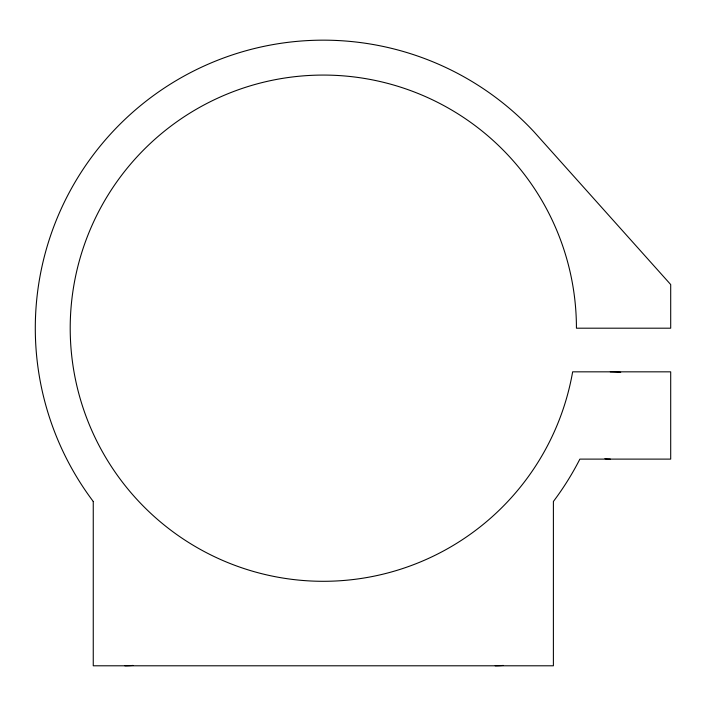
<?xml version="1.0" encoding="UTF-8"?>
<svg xmlns="http://www.w3.org/2000/svg" width="706" height="706" viewBox="0 0 706 706"><rect width="100%" height="100%" fill="white"/><g stroke="black" fill="none" stroke-linecap="round" stroke-linejoin="round"><path stroke-width="1.06" d="M503.281 665.44A18.991 1.942 -5.9 0 1 495.188 665.784M132.984 665.44A18.991 1.942 -5.9 0 1 124.891 665.784M610.284 371.833A18.983 1.924 5.9 0 1 620.689 372.353M610.284 459.103A18.983 1.924 -5.9 0 1 604.963 458.582M93.254 501.472L93.254 665.793L553.389 665.793L553.398 501.472A288.022 288.022 0 0 0 579.873 459.112L670.7 459.112L670.7 371.833L572.645 371.833A253.11 253.11 0 0 1 173.376 532.103A253.11 253.11 0 0 1 207.343 103.208A253.11 253.11 0 0 1 576.405 324.336L576.44 328.193L670.7 328.193L670.7 284.553L533.807 131.581A288.022 288.022 0 0 0 138.12 107.603A288.022 288.022 0 0 0 93.254 501.472"/></g></svg>
